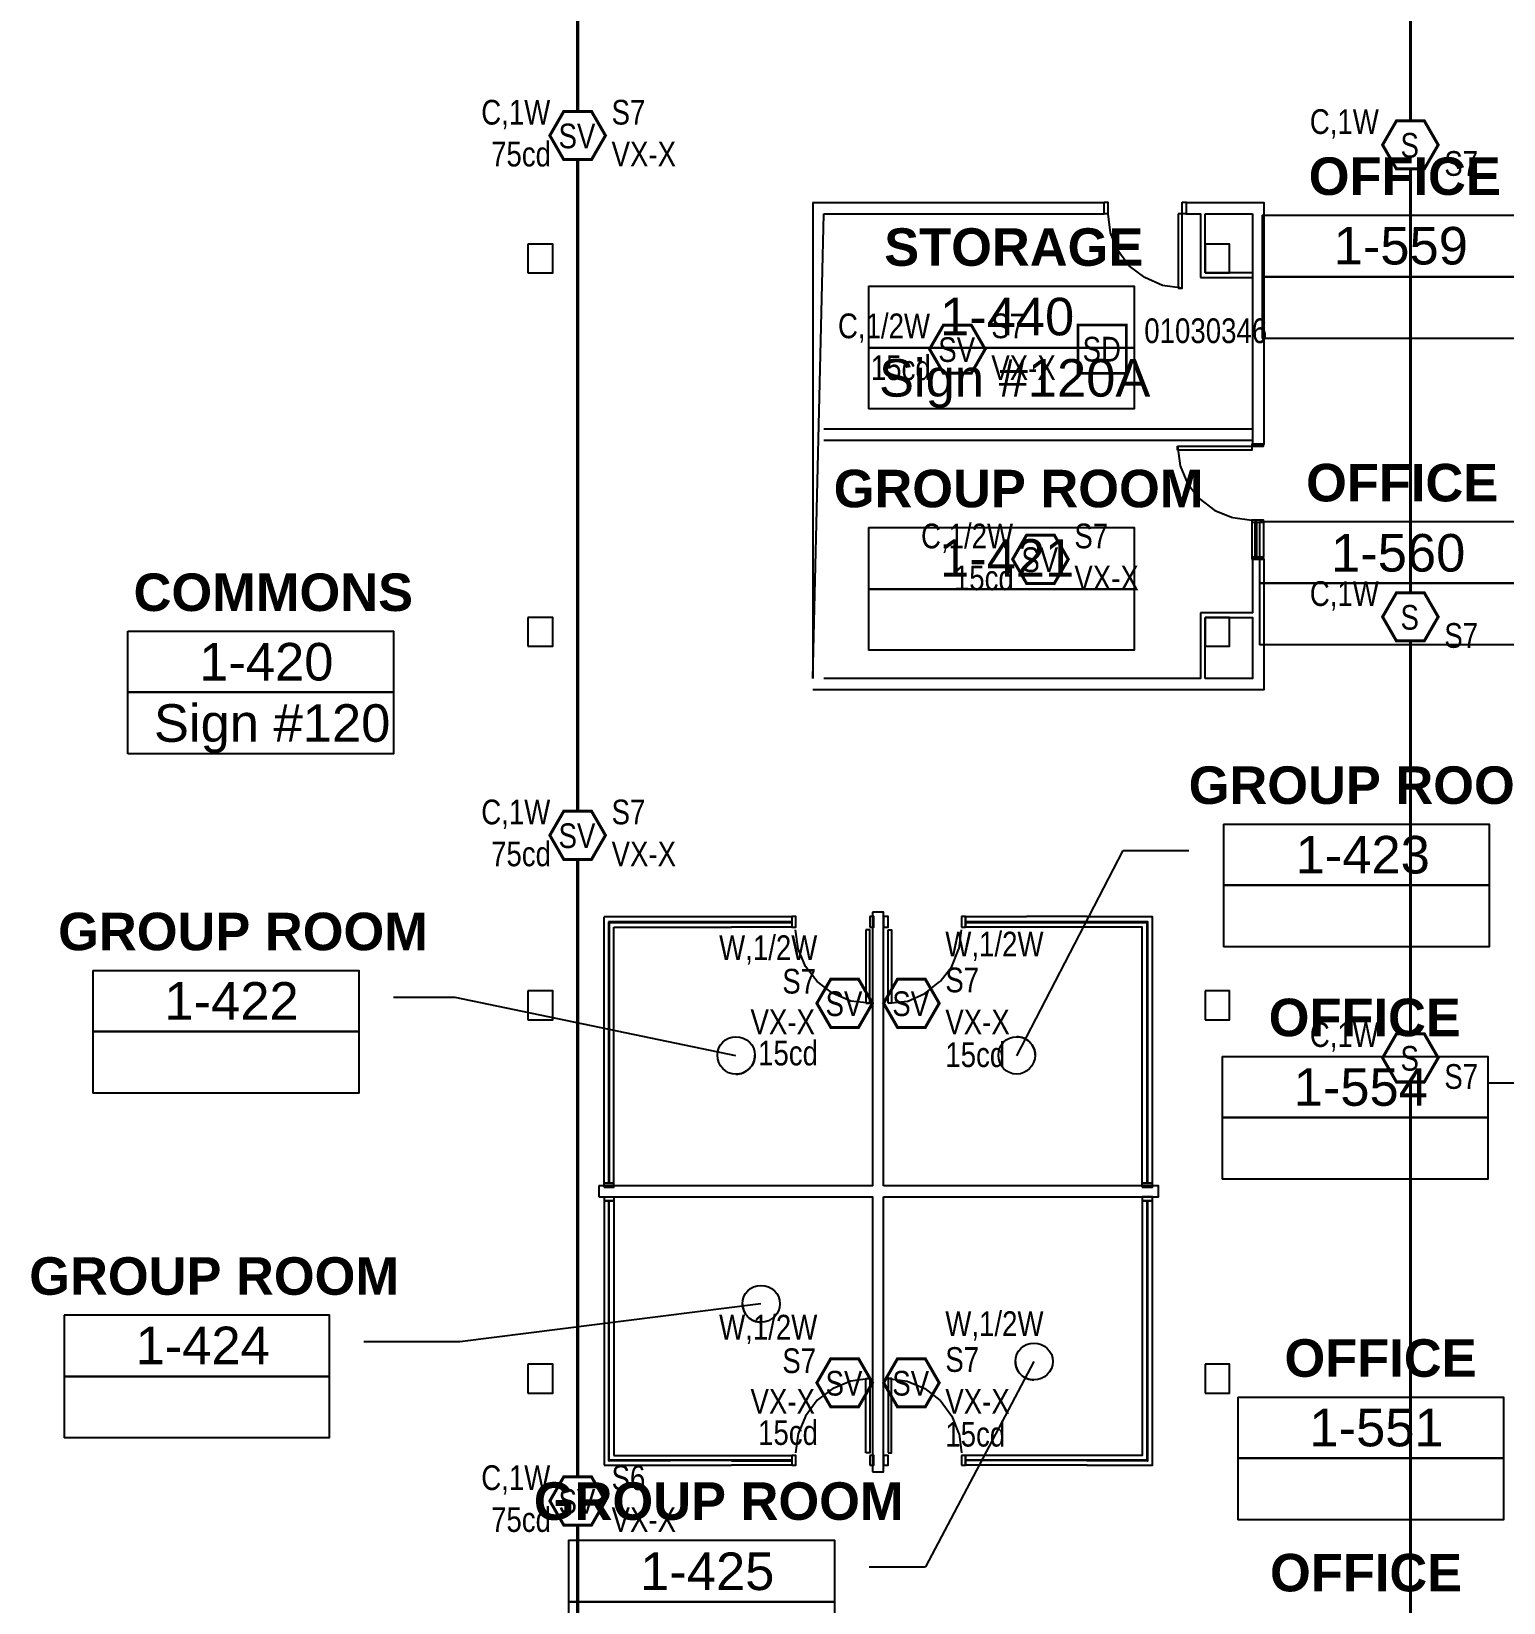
# Model space of a CAD drawing. Header units: inches. Extents: x 8199 to 15931, y 7617 to 15423.
# Drawn here: x 13337 to 14052, y 9646 to 10409 of the extents above; entities that cross this region are included whole.
import ezdxf
from ezdxf.enums import TextEntityAlignment as Align

# ---------------------------------------------------------------- set-up
doc = ezdxf.new("R2010")
doc.units = ezdxf.units.IN
doc.header["$LTSCALE"] = 0.25
doc.header["$MEASUREMENT"] = 0
for name, color, linetype in [('BACKGROUND', 8, 'Continuous'), ('CONDUIT', 6, 'Continuous'), ('SMOKE DETECTOR', 1, 'Continuous'), ('SPEAKER', 1, 'Continuous'), ('SPEAKER STROBE', 1, 'Continuous')]:
    doc.layers.add(name, color=color, linetype=linetype)
doc.styles.add('Arial', font='arial.ttf', dxfattribs={"width": 0.8})
doc.styles.add('PDF Arial', font='arial.ttf')
doc.styles.add('PDF Arial Bold', font='arialbd.ttf')

# ---------------------------------------------------------------- blocks, each defined once
blk = doc.blocks.new('GC-S7')
at = {"layer": 'SPEAKER', "const_width": 1.46}
blk.add_lwpolyline([(13.83, 0.21), (7.08, 11.9), (-6.42, 11.9), (-13.17, 0.21), (-6.42, -11.49), (7.08, -11.49)], close=True, dxfattribs=at)
at = {"layer": 'SPEAKER', "style": 'Arial', "width": 0.8}
blk.add_text('S', height=12, dxfattribs=at).set_placement((0, 0), align=Align.MIDDLE)
for tag, p in [('C', (-14.98, 11.52)), ('1/2W', (-14.65, -8.82))]:
    blk.add_attdef(tag, text='', height=12, dxfattribs=at).set_placement(p, align=Align.MIDDLE_RIGHT)
blk.add_attdef('Speaker_Circuit', text='', height=12, dxfattribs=at).set_placement((16.8, -8.82), align=Align.MIDDLE_LEFT)
blk = doc.blocks.new('GC-S7VM')
at = {"layer": 'SPEAKER STROBE', "const_width": 1.46}
blk.add_lwpolyline([(13.83, 0.21), (7.08, 11.9), (-6.42, 11.9), (-13.17, 0.21), (-6.42, -11.49), (7.08, -11.49)], close=True, dxfattribs=at)
at = {"layer": 'SPEAKER STROBE', "style": 'Arial', "width": 0.8}
blk.add_text('SV', height=12, dxfattribs=at).set_placement((0, 0), align=Align.MIDDLE)
for tag, p in [('C', (-12.95, 11.52)), ('CANDELA', (-12.62, -8.82)), ('1/2W', (-12.62, -29.16))]:
    blk.add_attdef(tag, text='', height=12, dxfattribs=at).set_placement(p, align=Align.MIDDLE_RIGHT)
for tag, p in [('Speaker_Circuit', (16.8, 11.52)), ('Visual_Circuit', (16.8, -8.82))]:
    blk.add_attdef(tag, text='', height=12, dxfattribs=at).set_placement(p, align=Align.MIDDLE_LEFT)
blk = doc.blocks.new('SIGA-PD')
at = {"layer": 'SMOKE DETECTOR', "const_width": 1.3}
blk.add_lwpolyline([(-11.5, -11.68), (-11.5, 11.7), (11.89, 11.7), (11.89, -11.68)], close=True, dxfattribs=at)
at = {"layer": 'SMOKE DETECTOR', "style": 'Arial', "width": 0.8}
blk.add_text('SD', height=12, dxfattribs=at).set_placement((0, 0), align=Align.MIDDLE)
for tag, p in [('ADDRESS', (20.64, 8.96)), ('ZONE', (20.64, -8.58))]:
    blk.add_attdef(tag, text='', height=12, dxfattribs=at).set_placement(p, align=Align.MIDDLE_LEFT)
blk.add_attdef('SUBSCRIPT', text='', height=12, dxfattribs=at).set_placement((-16.56, -9.02), align=Align.MIDDLE_RIGHT)
blk = doc.blocks.new('G4-S7VM')
at = {"layer": 'SPEAKER STROBE', "const_width": 1.46}
blk.add_lwpolyline([(13.83, 0.21), (7.08, 11.9), (-6.42, 11.9), (-13.17, 0.21), (-6.42, -11.49), (7.08, -11.49)], close=True, dxfattribs=at)
at = {"layer": 'SPEAKER STROBE', "style": 'Arial', "width": 0.8}
blk.add_text('SV', height=12, dxfattribs=at).set_placement((0, 0), align=Align.MIDDLE)
for tag, p in [('W', (-12.95, 11.52)), ('CANDELA', (-12.62, -8.82)), ('1/2W', (-12.62, -29.16))]:
    blk.add_attdef(tag, text='', height=12, dxfattribs=at).set_placement(p, align=Align.MIDDLE_RIGHT)
for tag, p in [('Speaker_Circuit', (16.8, 11.52)), ('Visual_Circuit', (16.8, -8.82))]:
    blk.add_attdef(tag, text='', height=12, dxfattribs=at).set_placement(p, align=Align.MIDDLE_LEFT)

msp = doc.modelspace()

# ---------------------------------------------------------------- linework, layer by layer
at = {"layer": 'BACKGROUND'}
for points in [[(13721.86, 10320.61), (13857.88, 10320.61), (13857.88, 10326.02), (13716.42, 10326.02)], [(13716.43, 10326.02), (13716.43, 10320.61), (13716.43, 10095.05)], [(13857.88, 10320.61), (13857.88, 10326.34)], [(13857.89, 10326.35), (13859.8, 10326.35), (13859.8, 10320.61), (13857.89, 10320.61)], [(13861.1, 10311.39), (13859.84, 10320.63)], [(13893.87, 10284.61), (13895.79, 10284.61), (13895.79, 10320.61), (13893.87, 10320.61)], [(13893.87, 10320.6), (13893.87, 10284.6)], [(13895.79, 10320.61), (13895.79, 10326.34)], [(13895.79, 10326.34), (13897.71, 10326.34), (13897.71, 10320.61)], [(13897.71, 10326.03), (13897.71, 10320.61), (13895.79, 10320.61)], [(13929.88, 10208.78), (13935.62, 10208.78), (13935.62, 10320.61), (13935.62, 10326.03), (13897.69, 10326.03)], [(13897.71, 10320.61), (13904.72, 10320.61), (13904.72, 10289.71)], [(13906.96, 10291.94), (13906.96, 10320.61)], [(13906.98, 10320.62), (13929.91, 10320.62)], [(13934.65, 10319.97), (14063.68, 10319.97), (14063.68, 10290.02), (13934.65, 10290.02), (14063.68, 10290.02), (14063.68, 10260.07), (13934.65, 10260.07)], [(13934.69, 10319.98), (13934.69, 10290.03), (13934.69, 10260.09)], [(13578.18, 10291.95), (13590.29, 10291.95), (13590.29, 10305.96), (13578.18, 10305.96)], [(13578.19, 10305.97), (13578.19, 10291.95)], [(13864.58, 10302.77), (13861.08, 10311.37)], [(13906.94, 10291.94), (13918.74, 10291.94), (13918.74, 10305.96), (13906.94, 10305.96)], [(13906.96, 10305.96), (13906.96, 10291.94)], [(13870.29, 10295.11), (13864.55, 10302.76)], [(13877.67, 10289.72), (13870.32, 10295.14)], [(13886.24, 10285.88), (13877.65, 10289.7)], [(13904.74, 10289.71), (13906.96, 10289.71)], [(13929.91, 10291.95), (13906.98, 10291.95)], [(13906.98, 10289.72), (13929.91, 10289.72)], [(13743.51, 10285.56), (13872.53, 10285.56), (13872.53, 10255.61), (13743.51, 10255.61), (13872.53, 10255.61), (13872.53, 10225.98), (13743.51, 10225.98)], [(13743.53, 10285.57), (13743.53, 10255.63), (13743.53, 10226)], [(13895.79, 10284.61), (13886.25, 10285.88)], [(13929.91, 10216.12), (13721.88, 10216.12)], [(13721.88, 10210.71), (13929.91, 10210.71)], [(13893.56, 10205.91), (13893.56, 10207.82)], [(13893.59, 10207.84), (13894.86, 10198.28)], [(13893.61, 10207.85), (13929.6, 10207.85), (13929.6, 10205.93), (13893.61, 10205.93)], [(13929.57, 10207.83), (13935.31, 10207.83), (13935.31, 10208.79), (13929.57, 10208.79)], [(13929.6, 10208.8), (13929.6, 10207.85)], [(13894.81, 10198.27), (13898.34, 10189.67)], [(13898.36, 10189.68), (13904.1, 10182.35)], [(13904.09, 10182.34), (13911.73, 10176.61)], [(13911.75, 10176.62), (13920.35, 10173.12)], [(13743.51, 10168.32), (13872.53, 10168.32), (13872.53, 10138.37), (13743.51, 10138.37), (13872.53, 10138.37), (13872.53, 10108.74), (13743.51, 10108.74)], [(13743.53, 10168.34), (13743.53, 10138.39), (13743.53, 10108.76)], [(13920.36, 10173.12), (13929.6, 10171.84), (13929.6, 10170.89), (13929.6, 10154), (13929.6, 10153.05)], [(13929.57, 10170.88), (13935.31, 10170.88), (13935.31, 10171.83), (13929.57, 10171.83)], [(13931.15, 10170.87), (13931.15, 10153.99)], [(13931.19, 10154), (13932.14, 10154), (13932.14, 10170.89), (13931.19, 10170.89)], [(13933.39, 10171.2), (14062.43, 10171.2), (14062.43, 10141.25), (13933.39, 10141.25), (14062.43, 10141.25), (14062.43, 10111.31), (13933.39, 10111.31)], [(13933.39, 10171.19), (13933.39, 10141.24), (13933.39, 10111.3)], [(13935.31, 10170.88), (13935.31, 10153.99)], [(13716.43, 10089.64), (13935.62, 10089.64), (13935.62, 10095.05), (13935.62, 10153.03), (13929.88, 10153.03)], [(13929.91, 10153.04), (13929.91, 10126.92), (13904.76, 10126.92)], [(13929.57, 10153.04), (13935.31, 10153.04), (13935.31, 10153.99), (13929.57, 10153.99)], [(13578.18, 10110.67), (13590.29, 10110.67), (13590.29, 10124.69), (13578.18, 10124.69)], [(13578.19, 10124.69), (13578.19, 10110.67)], [(13904.72, 10126.91), (13904.72, 10124.68), (13904.72, 10095.05), (13721.86, 10095.05)], [(13906.94, 10110.67), (13918.74, 10110.67), (13918.74, 10124.68), (13906.94, 10124.68)], [(13906.96, 10124.68), (13906.96, 10110.66)], [(13906.96, 10095.05), (13906.96, 10124.68)], [(13906.98, 10124.69), (13929.91, 10124.69), (13929.91, 10095.06), (13906.98, 10095.06)], [(13383.82, 10117.98), (13383.82, 10088.35), (13383.82, 10058.41)], [(13383.84, 10117.99), (13512.86, 10117.99), (13512.86, 10088.36), (13383.84, 10088.36), (13512.86, 10088.36), (13512.86, 10058.42), (13383.84, 10058.42)], [(13915.84, 10024.32), (14044.88, 10024.32), (14044.88, 9994.69), (13915.84, 9994.69), (14044.88, 9994.69), (14044.88, 9964.74), (13915.84, 9964.74)], [(13915.89, 10024.33), (13915.89, 9994.71), (13915.89, 9964.76)], [(13815.51, 9911.87), (13867.13, 10011.58)], [(13867.16, 10011.6), (13899.01, 10011.6)], [(13745.46, 9981.65), (13745.46, 9848.8), (13612.6, 9848.8)], [(13615.11, 9848.15), (13615.11, 9850.05), (13615.11, 9881.6), (13615.11, 9913.14), (13615.11, 9944.68), (13615.11, 9979.4)], [(13615.15, 9979.41), (13647.31, 9979.41)], [(13647.32, 9979.42), (13676.96, 9979.42)], [(13676.95, 9979.41), (13706.25, 9979.41), (13706.25, 9974.31), (13676.95, 9974.31)], [(13706.25, 9979.41), (13706.25, 9974.31)], [(13706.27, 9974.32), (13708.17, 9974.32), (13708.17, 9979.42), (13706.27, 9979.42)], [(13744.16, 9979.41), (13744.16, 9974.31)], [(13744.17, 9974.32), (13746.08, 9974.32), (13746.08, 9979.41), (13744.17, 9979.41)], [(13750.86, 9848.79), (13750.86, 9981.64), (13745.44, 9981.64)], [(13750.86, 9974.32), (13753.09, 9974.32), (13753.09, 9979.41), (13750.86, 9979.41)], [(13750.86, 9979.41), (13750.86, 9974.31)], [(13788.76, 9974.32), (13790.69, 9974.32), (13790.69, 9979.42), (13790.69, 9974.32)], [(13790.69, 9979.42), (13788.76, 9979.42)], [(13788.76, 9979.41), (13788.76, 9974.31)], [(13820.29, 9979.4), (13790.65, 9979.4)], [(13849.63, 9979.42), (13820.31, 9979.42)], [(13876.35, 9848.15), (13881.46, 9848.15), (13881.46, 9850.06), (13876.35, 9850.06), (13881.46, 9850.06), (13881.46, 9881.6), (13881.46, 9913.14), (13881.46, 9944.68), (13881.46, 9979.4), (13849.6, 9979.4)], [(13615.12, 9848.14), (13619.89, 9848.14), (13619.89, 9850.06), (13619.89, 9881.59), (13619.89, 9913.14), (13619.89, 9944.67), (13619.89, 9974.3)], [(13617.66, 9976.53), (13617.66, 9976.85), (13617.35, 9976.85)], [(13617.35, 9976.85), (13617.35, 9944.68), (13617.35, 9913.13), (13617.35, 9881.6), (13617.35, 9850.06)], [(13647.31, 9976.86), (13617.69, 9976.86)], [(13619.91, 9974.31), (13647.31, 9974.31)], [(13676.96, 9976.87), (13647.32, 9976.87)], [(13647.32, 9974.32), (13676.96, 9974.32)], [(13706.25, 9976.54), (13706.25, 9976.86), (13676.95, 9976.86)], [(13709.42, 9963.79), (13708.15, 9973.03)], [(13742.24, 9973.03), (13742.24, 9937.35)], [(13742.25, 9937.36), (13744.16, 9937.36), (13744.16, 9973.04), (13742.25, 9973.04)], [(13753.05, 9973.03), (13754.65, 9973.03), (13754.65, 9937.35), (13753.05, 9937.35)], [(13753.09, 9937.36), (13753.09, 9973.04)], [(13787.48, 9963.8), (13788.76, 9973.04)], [(13820.29, 9976.85), (13820.29, 9976.54), (13790.65, 9976.54), (13820.29, 9976.54), (13820.29, 9976.85), (13790.65, 9976.85)], [(13820.29, 9974.3), (13790.65, 9974.3)], [(13790.69, 9976.87), (13790.69, 9976.55)], [(13849.63, 9976.87), (13849.63, 9976.55), (13820.31, 9976.55), (13849.63, 9976.55), (13849.63, 9976.87), (13820.31, 9976.87)], [(13849.63, 9974.32), (13820.31, 9974.32)], [(13878.91, 9976.54), (13849.6, 9976.54), (13878.91, 9976.54), (13878.91, 9976.86), (13849.6, 9976.86)], [(13876.37, 9848.15), (13876.37, 9850.06), (13876.37, 9881.6), (13876.37, 9913.14), (13876.37, 9944.68), (13876.37, 9974.31), (13849.6, 9974.31)], [(13878.9, 9850.06), (13879.23, 9850.06), (13879.23, 9881.6), (13878.9, 9881.6), (13879.23, 9881.6), (13879.23, 9913.14), (13878.9, 9913.14), (13879.23, 9913.14), (13879.23, 9944.68), (13878.9, 9944.68), (13879.23, 9944.68), (13879.23, 9976.85), (13878.9, 9976.85)], [(13712.95, 9955.2), (13709.43, 9963.8)], [(13783.97, 9955.19), (13787.47, 9963.79)], [(13718.66, 9947.86), (13712.92, 9955.19)], [(13778.25, 9947.87), (13783.99, 9955.2)], [(13366.94, 9953.28), (13366.94, 9923.65), (13366.94, 9893.71)], [(13366.95, 9953.29), (13495.99, 9953.29), (13495.99, 9923.66), (13366.95, 9923.66), (13495.99, 9923.66), (13495.99, 9893.71), (13366.95, 9893.71)], [(13726.29, 9942.12), (13718.64, 9947.86)], [(13770.9, 9942.12), (13778.22, 9947.86)], [(13542.83, 9940.23), (13512.9, 9940.23)], [(13679.14, 9911.86), (13542.78, 9940.21)], [(13578.18, 9929.39), (13590.29, 9929.39), (13590.29, 9943.41), (13578.18, 9943.41)], [(13578.19, 9943.42), (13578.19, 9929.4)], [(13734.91, 9938.31), (13726.3, 9942.13)], [(13762.3, 9938.3), (13770.9, 9942.13)], [(13906.94, 9929.39), (13918.74, 9929.39), (13918.74, 9943.41), (13906.94, 9943.41)], [(13906.96, 9943.41), (13906.96, 9929.39)], [(13744.16, 9937.36), (13734.93, 9938.31)], [(13753.11, 9937.36), (13762.33, 9938.32)], [(13617.35, 9850.05), (13617.66, 9850.05), (13617.66, 9881.59), (13617.66, 9913.13), (13617.66, 9881.59), (13617.35, 9881.59), (13617.66, 9881.59), (13617.66, 9850.05)], [(13915.21, 9911.54), (13915.21, 9881.91), (13915.21, 9851.96)], [(13915.23, 9911.55), (14044.26, 9911.55), (14044.26, 9881.92), (13915.23, 9881.92), (14044.26, 9881.92), (14044.26, 9851.97), (13915.23, 9851.97)], [(14069.13, 9898.5), (14044.29, 9898.5)], [(13612.57, 9848.78), (13612.57, 9843.37)], [(13750.83, 9843.36), (13884.31, 9843.36), (13884.31, 9848.78), (13750.83, 9848.78)], [(13612.6, 9843.38), (13745.46, 9843.38), (13745.46, 9709.9)], [(13615.11, 9843.36), (13615.11, 9841.45), (13615.11, 9809.91), (13615.11, 9778.37), (13615.11, 9746.84), (13615.11, 9713.07)], [(13615.12, 9843.36), (13619.89, 9843.36), (13619.89, 9841.45), (13619.89, 9809.91), (13619.89, 9778.37), (13619.89, 9746.84), (13619.89, 9717.84)], [(13617.35, 9715.29), (13617.66, 9715.29), (13617.66, 9746.83), (13617.35, 9746.83), (13617.66, 9746.83), (13617.66, 9778.37), (13617.35, 9778.37), (13617.66, 9778.37), (13617.66, 9809.91), (13617.66, 9841.45), (13617.35, 9841.45)], [(13617.35, 9841.45), (13617.35, 9809.92), (13617.35, 9778.37), (13617.35, 9746.84), (13617.35, 9715.3)], [(13617.66, 9715.61), (13617.66, 9715.29), (13617.66, 9746.83), (13617.66, 9778.37), (13617.66, 9809.91), (13617.35, 9809.91), (13617.66, 9809.91), (13617.66, 9841.45)], [(13745.44, 9709.89), (13750.86, 9709.89), (13750.86, 9843.38)], [(13876.37, 9843.37), (13876.37, 9841.46), (13876.37, 9809.92), (13876.37, 9778.38), (13876.37, 9746.84), (13876.37, 9717.85), (13849.6, 9717.85)], [(13849.6, 9713.07), (13881.46, 9713.07), (13881.46, 9746.84), (13881.46, 9778.38), (13881.46, 9809.92), (13881.46, 9841.46), (13876.35, 9841.46), (13881.46, 9841.46), (13881.46, 9843.37), (13876.35, 9843.37)], [(13878.9, 9715.3), (13879.23, 9715.3), (13879.23, 9746.84), (13878.9, 9746.84), (13879.23, 9746.84), (13879.23, 9778.38), (13878.9, 9778.38), (13879.23, 9778.38), (13879.23, 9809.92), (13878.9, 9809.92), (13879.23, 9809.92), (13879.23, 9841.45), (13878.9, 9841.45)], [(13691.29, 9791.45), (13545.08, 9772.97)], [(13352.92, 9786.02), (13352.92, 9756.07), (13352.92, 9726.45)], [(13352.96, 9786.03), (13481.66, 9786.03), (13481.66, 9756.09), (13352.96, 9756.09), (13481.66, 9756.09), (13481.66, 9726.46), (13352.96, 9726.46)], [(13545.06, 9772.97), (13498.56, 9772.97)], [(13823.82, 9763.41), (13771.26, 9663.7)], [(13578.18, 9748.12), (13590.29, 9748.12), (13590.29, 9762.14), (13578.18, 9762.14)], [(13578.19, 9762.14), (13578.19, 9748.12)], [(13906.94, 9748.12), (13918.74, 9748.12), (13918.74, 9762.14), (13906.94, 9762.14)], [(13906.96, 9762.14), (13906.96, 9748.12)], [(13726.29, 9750.34), (13718.64, 9744.6)], [(13734.91, 9753.85), (13726.3, 9750.34)], [(13744.16, 9755.12), (13734.93, 9753.85)], [(13742.24, 9719.12), (13742.24, 9755.12)], [(13742.25, 9755.12), (13744.16, 9755.12), (13744.16, 9719.12), (13742.25, 9719.12)], [(13753.05, 9719.11), (13754.65, 9719.11), (13754.65, 9755.12), (13753.05, 9755.12)], [(13753.09, 9755.13), (13753.09, 9719.13)], [(13753.11, 9755.13), (13762.33, 9753.86)], [(13762.3, 9753.84), (13770.9, 9750.34)], [(13770.9, 9750.34), (13778.22, 9744.6)], [(13718.66, 9744.61), (13712.92, 9736.96)], [(13778.25, 9744.61), (13783.99, 9736.97)], [(13922.85, 9746.2), (14051.89, 9746.2), (14051.89, 9716.57), (13922.85, 9716.57), (14051.89, 9716.57), (14051.89, 9686.62), (13922.85, 9686.62)], [(13922.9, 9746.21), (13922.9, 9716.58), (13922.9, 9686.64)], [(13712.95, 9736.97), (13709.43, 9728.37)], [(13783.97, 9736.96), (13787.47, 9728.36)], [(13709.42, 9728.36), (13708.15, 9719.12)], [(13787.48, 9728.37), (13788.76, 9719.13)], [(13619.91, 9717.85), (13647.31, 9717.85)], [(13647.32, 9717.86), (13676.96, 9717.86)], [(13676.95, 9717.85), (13706.25, 9717.85), (13706.25, 9713.07), (13676.95, 9713.07)], [(13706.25, 9717.85), (13706.25, 9713.07)], [(13706.27, 9713.08), (13708.17, 9713.08), (13708.17, 9717.86), (13706.27, 9717.86)], [(13744.16, 9717.85), (13744.16, 9713.07)], [(13744.17, 9713.08), (13746.08, 9713.08), (13746.08, 9717.85), (13744.17, 9717.85)], [(13750.86, 9713.08), (13753.09, 9713.08), (13753.09, 9717.86), (13750.86, 9717.86)], [(13750.86, 9717.85), (13750.86, 9713.08)], [(13788.76, 9713.08), (13790.69, 9713.08), (13790.69, 9717.86), (13790.69, 9713.08)], [(13790.69, 9717.86), (13788.76, 9717.86)], [(13788.76, 9717.85), (13788.76, 9713.07)], [(13849.63, 9717.86), (13790.68, 9717.86)], [(13615.15, 9713.07), (13647.31, 9713.07)], [(13647.31, 9715.3), (13647.31, 9715.62), (13617.69, 9715.62), (13647.31, 9715.62), (13647.31, 9715.3), (13617.69, 9715.3)], [(13676.96, 9715.31), (13676.96, 9715.63), (13647.32, 9715.63), (13676.96, 9715.63), (13676.96, 9715.31), (13647.32, 9715.31)], [(13647.32, 9713.08), (13676.96, 9713.08)], [(13676.95, 9715.3), (13706.25, 9715.3), (13706.25, 9715.62), (13676.95, 9715.62), (13706.25, 9715.62)], [(13849.63, 9715.31), (13849.63, 9715.63), (13790.68, 9715.63), (13849.63, 9715.63), (13849.63, 9715.31), (13790.68, 9715.31)], [(13849.63, 9713.08), (13790.68, 9713.08)], [(13790.69, 9715.63), (13790.69, 9715.31)], [(13878.91, 9715.62), (13849.6, 9715.62), (13878.91, 9715.62), (13878.91, 9715.3), (13849.6, 9715.3)], [(13597.92, 9676.75), (13597.92, 9646.8), (13597.92, 9616.86)], [(13597.93, 9676.76), (13726.97, 9676.76), (13726.97, 9646.81), (13597.93, 9646.81), (13726.97, 9646.81), (13726.97, 9616.87), (13597.93, 9616.87)], [(13771.21, 9663.68), (13743.82, 9663.68)]]:
    msp.add_lwpolyline(points, dxfattribs=at)
at = {"layer": 'BACKGROUND', "ltscale": 0.605008}
msp.add_lwpolyline([(13716.43, 10095.05), (13721.88, 10320.63)], dxfattribs=at)
at = {"layer": 'BACKGROUND', "ltscale": 0.384998}
msp.add_lwpolyline([(13929.91, 10320.62), (13929.91, 10208.8)], dxfattribs=at)
at = {"layer": 'BACKGROUND'}
for points in [[(13617.66, 9913.13), (13617.35, 9913.13), (13617.66, 9913.13), (13617.66, 9944.67), (13617.66, 9976.85), (13617.66, 9944.67), (13617.35, 9944.67), (13617.66, 9944.67)], [(13647.31, 9976.86), (13647.31, 9976.54), (13617.69, 9976.54), (13647.31, 9976.54)], [(13676.96, 9976.87), (13676.96, 9976.55), (13647.32, 9976.55), (13676.96, 9976.55)], [(13706.25, 9976.54), (13676.95, 9976.54)], [(13878.91, 9944.68), (13878.91, 9976.86)], [(13878.91, 9913.14), (13878.91, 9944.68)], [(13878.91, 9881.6), (13878.91, 9913.14)], [(13878.91, 9850.06), (13878.91, 9881.6)], [(13615.12, 9850.06), (13619.89, 9850.06)], [(13619.89, 9841.45), (13615.12, 9841.45)], [(13878.91, 9809.92), (13878.91, 9841.46)], [(13878.91, 9778.38), (13878.91, 9809.92)], [(13878.91, 9746.84), (13878.91, 9778.38)], [(13878.91, 9715.3), (13878.91, 9746.84)]]:
    msp.add_lwpolyline(points, close=True, dxfattribs=at)
for points in [[(13824.44, 9912.19, 0.414696), (13815.51, 9921.11, -0.414696)], [(13679.14, 9902.94, 0.414361), (13688.39, 9912.18, -0.414361)], [(13682.39, 9791.45, 0.415057), (13691.31, 9782.53, -0.415057)], [(13814.89, 9763.42, 0.414859), (13823.83, 9754.5, -0.414859)]]:
    msp.add_lwpolyline(points, format="xyb", close=True, dxfattribs=at)
for points in [[(13670.21, 9912.18), (13670.21, 9917.27), (13674.06, 9921.1), (13679.14, 9921.1)], [(13670.21, 9912.18), (13670.21, 9917.27), (13674.06, 9921.1), (13679.14, 9921.1)], [(13679.14, 9921.1), (13684.25, 9921.1), (13688.39, 9917.27), (13688.39, 9912.18)], [(13679.14, 9921.1), (13684.25, 9921.1), (13688.39, 9917.27), (13688.39, 9912.18)], [(13806.58, 9912.19), (13806.58, 9917.28), (13810.42, 9921.11), (13815.51, 9921.11)], [(13806.58, 9912.19), (13806.58, 9917.28), (13810.42, 9921.11), (13815.51, 9921.11)], [(13679.14, 9902.94), (13674.06, 9902.94), (13670.21, 9907.08), (13670.21, 9912.18)], [(13679.14, 9902.94), (13674.06, 9902.94), (13670.21, 9907.08), (13670.21, 9912.18)], [(13815.51, 9902.95), (13810.42, 9902.95), (13806.58, 9907.09), (13806.58, 9912.19)], [(13815.51, 9902.95), (13810.42, 9902.95), (13806.58, 9907.09), (13806.58, 9912.19)], [(13824.44, 9912.19), (13824.44, 9907.09), (13820.28, 9902.95), (13815.51, 9902.95)], [(13824.44, 9912.19), (13824.44, 9907.09), (13820.28, 9902.95), (13815.51, 9902.95)], [(13682.39, 9791.45), (13682.39, 9796.55), (13686.22, 9800.38), (13691.31, 9800.38)], [(13682.39, 9791.45), (13682.39, 9796.55), (13686.22, 9800.38), (13691.31, 9800.38)], [(13691.31, 9800.38), (13696.4, 9800.38), (13700.54, 9796.55), (13700.54, 9791.45)], [(13691.31, 9800.38), (13696.4, 9800.38), (13700.54, 9796.55), (13700.54, 9791.45)], [(13700.54, 9791.45), (13700.54, 9786.67), (13696.4, 9782.53), (13691.31, 9782.53)], [(13700.54, 9791.45), (13700.54, 9786.67), (13696.4, 9782.53), (13691.31, 9782.53)], [(13814.89, 9763.42), (13814.89, 9768.51), (13818.73, 9772.34), (13823.83, 9772.34)], [(13814.89, 9763.42), (13814.89, 9768.51), (13818.73, 9772.34), (13823.83, 9772.34)], [(13823.83, 9772.34), (13828.93, 9772.34), (13833.06, 9768.51), (13833.06, 9763.42)], [(13823.83, 9772.34), (13828.93, 9772.34), (13833.06, 9768.51), (13833.06, 9763.42)], [(13833.06, 9763.42), (13833.06, 9758.64), (13828.93, 9754.5), (13823.83, 9754.5)], [(13833.06, 9763.42), (13833.06, 9758.64), (13828.93, 9754.5), (13823.83, 9754.5)]]:
    msp.add_open_spline(points, degree=3, dxfattribs=at)
at = {"layer": 'CONDUIT', "lineweight": 0, "const_width": 1.5}
for points in [[(14006.64, 10365.77), (14006.64, 10603.97)], [(13602.31, 10370.33), (13602.31, 10448.55)], [(13602.31, 10346.95), (13602.31, 10030.6)], [(14006.64, 10136.64), (14006.64, 10342.39)], [(14006.64, 9922.53), (14006.64, 10113.26)], [(13602.31, 10007.22), (13602.31, 9707.43)], [(14006.64, 9640.23), (14006.64, 9899.15)], [(13602.31, 9684.05), (13602.31, 9494.36)]]:
    msp.add_lwpolyline(points, dxfattribs=at)

# ---------------------------------------------------------------- block references
at = {"layer": 'SMOKE DETECTOR'}
msp.add_blockref('SIGA-PD', (13856.8, 10254.91), dxfattribs=at).add_auto_attribs({'ADDRESS': '01030346'})
at = {"layer": 'SPEAKER'}
for p in [(14006.31, 10353.88), (14006.31, 10124.74), (14006.31, 9910.63)]:
    msp.add_blockref('GC-S7', p, dxfattribs=at).add_auto_attribs({'C': 'C,1W', 'Speaker_Circuit': 'S7'})
at = {"layer": 'SPEAKER STROBE'}
for p, values in [((13601.98, 10358.43), {'C': 'C,1W', 'Speaker_Circuit': 'S7', 'Visual_Circuit': 'VX-X', 'CANDELA': '75cd'}), ((13786.36, 10254.71), {'C': 'C,1/2W', 'Speaker_Circuit': 'S7', 'Visual_Circuit': 'VX-X', 'CANDELA': '15cd'}), ((13826.69, 10152.71), {'C': 'C,1/2W', 'Speaker_Circuit': 'S7', 'Visual_Circuit': 'VX-X', 'CANDELA': '15cd'}), ((13601.98, 10018.71), {'C': 'C,1W', 'Speaker_Circuit': 'S7', 'Visual_Circuit': 'VX-X', 'CANDELA': '75cd'}), ((13601.98, 9695.54), {'C': 'C,1W', 'Speaker_Circuit': 'S6', 'Visual_Circuit': 'VX-X', 'CANDELA': '75cd'})]:
    msp.add_blockref('GC-S7VM', p, dxfattribs=at).add_auto_attribs(values)
ref = msp.add_blockref('G4-S7VM', (13731.63, 9937.15), dxfattribs=at)
ref.add_attrib('W', 'W,1/2W', dxfattribs={"height": 12, "style": 'Arial', "width": 0.8}).set_placement((13718.68, 9964.37), align=Align.MIDDLE_RIGHT)
ref.add_attrib('Speaker_Circuit', 'S7', dxfattribs={"height": 12, "style": 'Arial', "width": 0.8}).set_placement((13701.69, 9948.07), align=Align.MIDDLE_LEFT)
ref.add_attrib('Visual_Circuit', 'VX-X', dxfattribs={"height": 12, "style": 'Arial', "width": 0.8}).set_placement((13686.24, 9928.34), align=Align.MIDDLE_LEFT)
ref.add_attrib('CANDELA', '15cd', dxfattribs={"height": 12, "style": 'Arial', "width": 0.8}).set_placement((13719, 9913.2), align=Align.MIDDLE_RIGHT)
ref = msp.add_blockref('G4-S7VM', (13764.03, 9937.15), dxfattribs=at)
ref.add_attrib('W', 'W,1/2W', dxfattribs={"height": 12, "style": 'Arial', "width": 0.8}).set_placement((13828.51, 9966.09), align=Align.MIDDLE_RIGHT)
ref.add_attrib('Speaker_Circuit', 'S7', dxfattribs={"height": 12, "style": 'Arial', "width": 0.8}).set_placement((13780.83, 9948.67), align=Align.MIDDLE_LEFT)
ref.add_attrib('Visual_Circuit', 'VX-X', dxfattribs={"height": 12, "style": 'Arial', "width": 0.8}).set_placement((13780.83, 9928.33), align=Align.MIDDLE_LEFT)
ref.add_attrib('CANDELA', '15cd', dxfattribs={"height": 12, "style": 'Arial', "width": 0.8}).set_placement((13809.91, 9912.4), align=Align.MIDDLE_RIGHT)
ref = msp.add_blockref('G4-S7VM', (13731.63, 9752.9), dxfattribs=at)
ref.add_attrib('W', 'W,1/2W', dxfattribs={"height": 12, "style": 'Arial', "width": 0.8}).set_placement((13718.68, 9780.11), align=Align.MIDDLE_RIGHT)
ref.add_attrib('Speaker_Circuit', 'S7', dxfattribs={"height": 12, "style": 'Arial', "width": 0.8}).set_placement((13701.69, 9763.82), align=Align.MIDDLE_LEFT)
ref.add_attrib('Visual_Circuit', 'VX-X', dxfattribs={"height": 12, "style": 'Arial', "width": 0.8}).set_placement((13686.24, 9744.09), align=Align.MIDDLE_LEFT)
ref.add_attrib('CANDELA', '15cd', dxfattribs={"height": 12, "style": 'Arial', "width": 0.8}).set_placement((13719, 9728.95), align=Align.MIDDLE_RIGHT)
ref = msp.add_blockref('G4-S7VM', (13764.03, 9752.9), dxfattribs=at)
ref.add_attrib('W', 'W,1/2W', dxfattribs={"height": 12, "style": 'Arial', "width": 0.8}).set_placement((13828.51, 9781.84), align=Align.MIDDLE_RIGHT)
ref.add_attrib('Speaker_Circuit', 'S7', dxfattribs={"height": 12, "style": 'Arial', "width": 0.8}).set_placement((13780.83, 9764.41), align=Align.MIDDLE_LEFT)
ref.add_attrib('Visual_Circuit', 'VX-X', dxfattribs={"height": 12, "style": 'Arial', "width": 0.8}).set_placement((13780.83, 9744.07), align=Align.MIDDLE_LEFT)
ref.add_attrib('CANDELA', '15cd', dxfattribs={"height": 12, "style": 'Arial', "width": 0.8}).set_placement((13809.91, 9728.15), align=Align.MIDDLE_RIGHT)

# ---------------------------------------------------------------- texts
at = {"layer": 'BACKGROUND', "attachment_point": 7}
for s, insert, char_height, style in [('OFFICE', (13957.29, 10329.54), 18.216, 'PDF Arial Bold'), ('STORAGE', (13751.16, 10295.12), 18.216, 'PDF Arial Bold'), ('1-559', (13969.39, 10295.77), 18.245, 'PDF Arial'), ('1-440', (13778.24, 10261.36), 18.245, 'PDF Arial'), ('Sign #120A', (13748.62, 10226.36), 18.245, 'PDF Arial'), ('OFFICE', (13956.01, 10180.76), 18.216, 'PDF Arial Bold'), ('GROUP ROOM', (13726.63, 10177.89), 18.216, 'PDF Arial Bold'), ('1-421', (13778.24, 10144.43), 18.245, 'PDF Arial'), ('1-560', (13968.12, 10146.67), 18.245, 'PDF Arial'), ('COMMONS', (13386.7, 10127.54), 18.216, 'PDF Arial Bold'), ('1-420', (13418.56, 10093.79), 18.245, 'PDF Arial'), ('Sign #120', (13396.58, 10058.79), 18.245, 'PDF Arial'), ('GROUP ROOM', (13898.99, 10033.89), 18.216, 'PDF Arial Bold'), ('1-423', (13950.92, 10000.11), 18.245, 'PDF Arial'), ('GROUP ROOM', (13350.07, 9962.85), 18.216, 'PDF Arial Bold'), ('1-422', (13401.68, 9929.39), 18.245, 'PDF Arial'), ('OFFICE', (13937.85, 9921.11), 18.216, 'PDF Arial Bold'), ('1-554', (13949.96, 9887.34), 18.245, 'PDF Arial'), ('GROUP ROOM', (13336.05, 9795.59), 18.216, 'PDF Arial Bold'), ('1-424', (13387.66, 9762.13), 18.245, 'PDF Arial'), ('OFFICE', (13945.5, 9755.77), 18.216, 'PDF Arial Bold'), ('1-551', (13957.61, 9722), 18.245, 'PDF Arial'), ('GROUP ROOM', (13581.04, 9686.32), 18.216, 'PDF Arial Bold'), ('1-425', (13632.65, 9652.23), 18.245, 'PDF Arial'), ('OFFICE', (13938.49, 9651.59), 18.216, 'PDF Arial Bold')]:
    msp.add_mtext(s, dxfattribs=dict(at, insert=insert, char_height=char_height, style=style))

doc.saveas('drawing.dxf')
